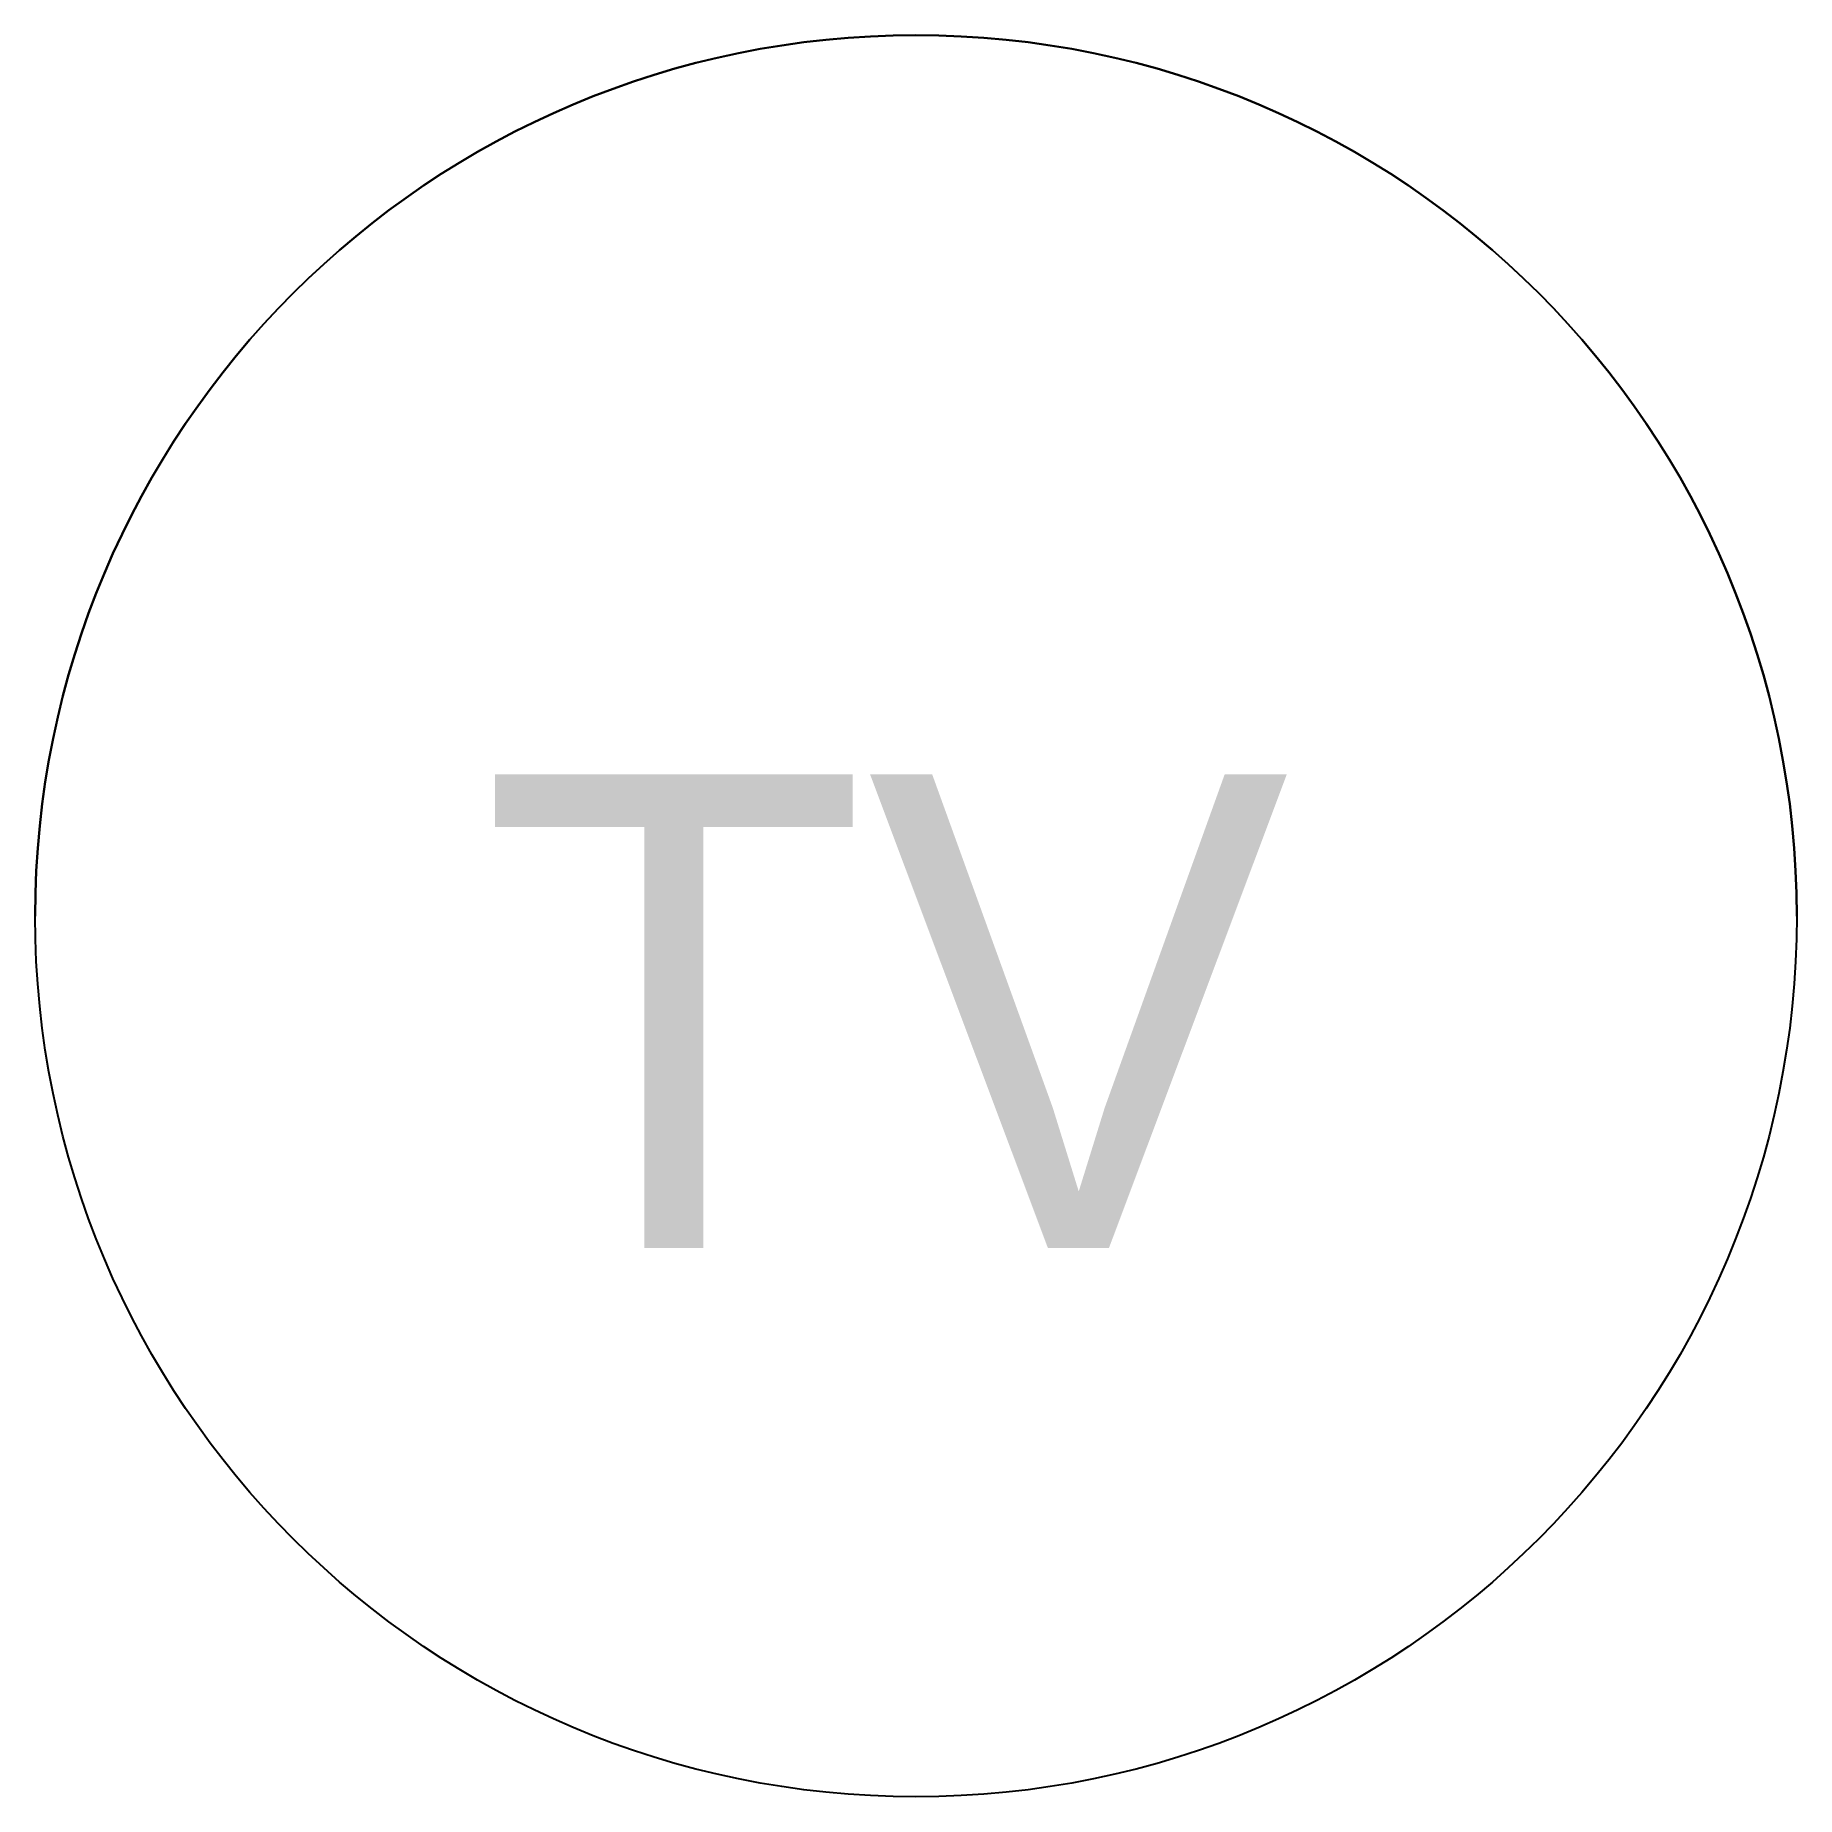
# Model space of a CAD drawing. Header units: feet. Extents: x -1.25 to 1.36, y -1.34 to 1.26.
import ezdxf

# ---------------------------------------------------------------- set-up
doc = ezdxf.new("R2010")
doc.units = ezdxf.units.FT
doc.header["$MEASUREMENT"] = 0

msp = doc.modelspace()

# ---------------------------------------------------------------- linework, layer by layer
msp.add_circle((0.0557, -0.0412), 1.3025)
msp.add_arc((0.0557, -0.0412), 1.3025, 0, 180)

# ---------------------------------------------------------------- texts
at = {"insert": (-0.588, 0.1681), "char_height": 0.7, "width": 1.028372, "attachment_point": 1}
msp.add_mtext('TV', dxfattribs=at)

doc.saveas('drawing.dxf')
